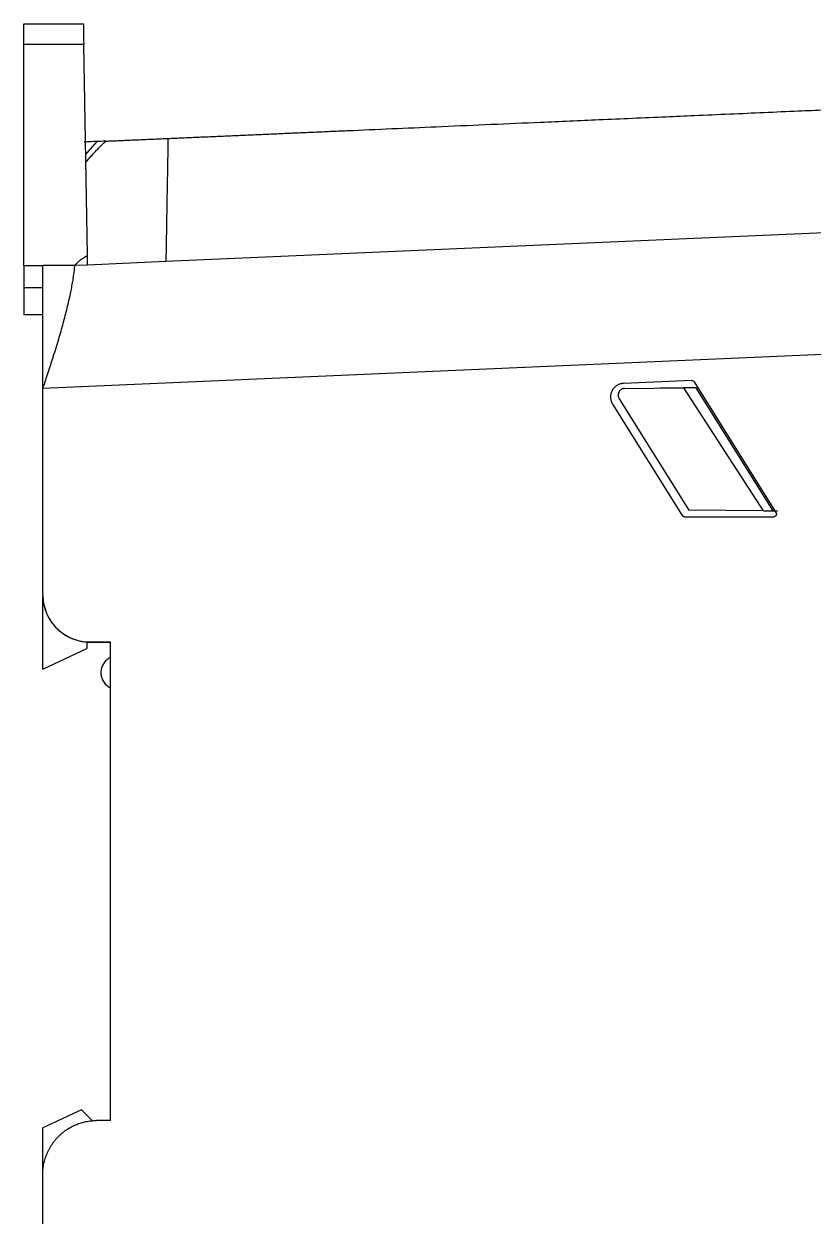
# Model space of a CAD drawing. Extents: x 86 to 639, y 68 to 658.
# Drawn here: x 86.4 to 144.8, y 392.7 to 481 of the extents above; entities that cross this region are included whole.
import ezdxf

# ---------------------------------------------------------------- set-up
doc = ezdxf.new("R2010")
doc.units = 0
doc.layers.get('0').update_dxf_attribs({"linetype": 'CONTINUOUS'})

msp = doc.modelspace()

# ---------------------------------------------------------------- linework, layer by layer
at = {"color": 7, "linetype": 'CONTINUOUS'}
for p, q in [((86.402, 481.007), (90.802, 481.007)), ((90.829, 479.487), (86.402, 479.487)), ((86.402, 463.102), (86.402, 479.487)), ((91.101, 463.877), (90.829, 479.487)), ((148.698, 465.657), (96.91, 463.396)), ((86.402, 463.102), (87.802, 463.102)), ((86.402, 463.102), (86.402, 461.45)), ((90.171, 463.102), (87.802, 463.102)), ((91.114, 463.143), (90.171, 463.102)), ((96.909, 463.396), (91.114, 463.143)), ((86.398, 462.032), (86.399, 462.032)), ((86.399, 462.032), (86.402, 462.032)), ((87.802, 461.45), (86.402, 461.45)), ((87.802, 459.45), (86.402, 459.45)), ((146.122, 456.544), (87.802, 453.998)), ((87.802, 438.72), (87.802, 453.998)), ((135.84, 454.594), (130.782, 454.373)), ((130.889, 454.006), (135.263, 454.044)), ((136.297, 454.053), (133.514, 454.029)), ((136.153, 454.052), (135.263, 454.044)), ((141.165, 444.95), (135.263, 454.044)), ((136.018, 454.5), (142.077, 444.804)), ((136.018, 454.5), (136.297, 454.053)), ((136.153, 454.052), (141.845, 444.944)), ((130.469, 453.241), (135.62, 444.998)), ((129.978, 452.844), (135.134, 444.592)), ((135.304, 444.498), (141.907, 444.498)), ((141.165, 444.95), (135.62, 444.998)), ((141.165, 444.95), (141.845, 444.944)), ((141.845, 444.944), (142.179, 444.941)), ((141.99, 444.943), (142.077, 444.804)), ((87.802, 433.214), (87.802, 438.638)), ((87.802, 433.214), (91.052, 434.733)), ((91.052, 435.219), (91.052, 434.733)), ((91.079, 435.221), (91.272, 435.214)), ((91.105, 435.224), (91.106, 435.224)), ((91.111, 435.224), (91.111, 435.224)), ((91.272, 435.22), (92.802, 435.206)), ((91.272, 435.219), (91.272, 435.22)), ((91.272, 435.219), (92.802, 435.206)), ((92.802, 435.205), (91.272, 435.218)), ((91.272, 435.215), (92.802, 435.202)), ((92.802, 435.201), (91.272, 435.214)), ((91.272, 435.214), (92.802, 435.201)), ((92.802, 399.791), (92.802, 435.204)), ((90.667, 400.583), (87.802, 399.247)), ((91.489, 399.746), (90.667, 400.583)), ((87.802, 395.944), (87.802, 399.247)), ((92.802, 399.791), (91.767, 399.782)), ((87.802, 339.998), (87.802, 395.782))]:
    msp.add_line(p, q, dxfattribs=at)
at = {"color": 8, "linetype": 'CONTINUOUS'}
msp.add_line((90.972, 471.304), (91.814, 472.292), dxfattribs=at)
at = {"color": 7, "linetype": 'CONTINUOUS'}
for points, knots in [([(86.402, 479.487), (86.402, 479.53), (86.402, 479.615), (86.402, 479.74), (86.402, 479.862), (86.402, 479.98), (86.402, 480.151), (86.402, 480.363), (86.402, 480.589), (86.402, 480.773), (86.402, 480.892), (86.402, 480.962), (86.402, 481), (86.402, 481.005), (86.402, 481.007)], [0, 0, 0, 0, 0.050283, 0.100216, 0.150022, 0.199922, 0.250138, 0.374984, 0.500039, 0.624885, 0.74994, 0.833326, 0.916336, 1, 1, 1, 1]), ([(90.802, 481.007), (90.802, 481.006), (90.802, 481.004), (90.802, 480.988), (90.803, 480.963), (90.804, 480.912), (90.805, 480.819), (90.808, 480.654), (90.812, 480.439), (90.816, 480.197), (90.82, 479.957), (90.824, 479.728), (90.827, 479.567), (90.829, 479.487)], [0, 0, 0, 0, 0.054324, 0.108343, 0.162336, 0.216586, 0.335867, 0.455346, 0.585776, 0.716409, 0.811058, 0.905085, 1, 1, 1, 1]), ([(97.069, 472.521), (97.426, 472.537), (98.145, 472.568), (99.231, 472.616), (100.329, 472.663), (101.44, 472.712), (102.563, 472.761), (103.698, 472.811), (104.845, 472.861), (106.005, 472.911), (107.177, 472.962), (108.362, 473.014), (109.558, 473.066), (112.55, 473.197), (117.578, 473.417), (123.653, 473.682), (129.184, 473.923), (132.98, 474.089), (136.212, 474.23), (139.479, 474.373), (142.697, 474.513), (145.888, 474.653), (148.17, 474.752), (150.508, 474.854), (151.994, 474.919), (152.7, 474.95)], [0, 0, 0, 0, 0.019588, 0.039369, 0.059344, 0.079514, 0.09988, 0.120445, 0.141208, 0.162172, 0.183338, 0.204707, 0.226279, 0.248057, 0.366363, 0.497347, 0.57491, 0.663783, 0.701378, 0.748636, 0.839382, 0.87432, 0.920127, 0.96202, 1, 1, 1, 1]), ([(92.461, 472.32), (92.636, 472.328), (92.985, 472.343), (93.508, 472.366), (94.027, 472.388), (94.543, 472.411), (95.055, 472.433), (95.563, 472.455), (96.068, 472.477), (96.57, 472.499), (96.903, 472.514), (97.069, 472.521)], [0, 0, 0, 0, 0.115367, 0.229545, 0.342585, 0.45454, 0.565465, 0.675415, 0.784448, 0.892623, 1, 1, 1, 1]), ([(97.069, 472.521), (97.068, 472.494), (97.066, 472.386), (97.063, 472.199), (97.059, 471.98), (97.055, 471.713), (97.049, 471.378), (97.04, 470.887), (97.026, 470.073), (97.009, 469.136), (96.992, 468.155), (96.981, 467.497), (96.969, 466.826), (96.957, 466.146), (96.946, 465.46), (96.934, 464.772), (96.922, 464.085), (96.914, 463.624), (96.91, 463.395)], [0, 0, 0, 0, 0.015939, 0.063506, 0.101648, 0.126494, 0.190939, 0.251368, 0.327886, 0.499189, 0.564958, 0.629864, 0.693887, 0.757007, 0.819199, 0.880441, 0.940714, 1, 1, 1, 1]), ([(91.814, 472.292), (91.513, 472.279), (90.983, 472.255), (90.898, 472.252), (90.861, 472.25)], [0, 0, 0, 0, 0.569068, 1, 1, 1, 1]), ([(90.981, 470.748), (91.065, 470.847), (91.226, 471.04), (91.468, 471.311), (91.696, 471.559), (91.91, 471.781), (92.109, 471.981), (92.29, 472.158), (92.406, 472.268), (92.461, 472.319)], [0, 0, 0, 0, 0.180702, 0.349077, 0.504946, 0.648134, 0.778475, 0.895812, 1, 1, 1, 1]), ([(90.171, 463.102), (90.189, 463.126), (90.228, 463.179), (90.296, 463.255), (90.376, 463.335), (90.468, 463.418), (90.571, 463.504), (90.687, 463.593), (90.814, 463.685), (90.953, 463.781), (91.051, 463.844), (91.101, 463.877)], [0, 0, 0, 0, 0.076347, 0.160759, 0.253612, 0.355187, 0.465701, 0.58532, 0.714176, 0.852374, 1, 1, 1, 1]), ([(87.802, 453.998), (87.84, 454.109), (87.913, 454.327), (88.021, 454.649), (88.125, 454.96), (88.224, 455.26), (88.318, 455.549), (88.409, 455.827), (88.495, 456.094), (88.691, 456.71), (88.976, 457.635), (89.266, 458.648), (89.469, 459.409), (89.609, 459.966), (89.735, 460.498), (89.845, 461.003), (89.941, 461.48), (90.021, 461.929), (90.087, 462.35), (90.138, 462.743), (90.16, 462.983), (90.171, 463.102)], [0, 0, 0, 0, 0.031679, 0.062374, 0.092095, 0.120852, 0.148651, 0.175494, 0.20138, 0.226308, 0.355437, 0.474876, 0.53664, 0.597481, 0.657432, 0.716524, 0.774784, 0.832237, 0.888904, 0.944815, 1, 1, 1, 1]), ([(87.802, 453.998), (87.802, 454.11), (87.802, 454.335), (87.802, 454.67), (87.802, 455.004), (87.802, 455.336), (87.802, 455.667), (87.802, 455.997), (87.802, 456.326), (87.802, 456.761), (87.802, 457.297), (87.802, 457.927), (87.802, 458.542), (87.802, 459.339), (87.802, 460.099), (87.802, 460.813), (87.802, 461.326), (87.802, 461.814), (87.802, 462.274), (87.802, 462.707), (87.802, 462.97), (87.802, 463.102)], [0, 0, 0, 0, 0.031191, 0.062346, 0.093489, 0.124644, 0.155836, 0.18709, 0.218429, 0.249877, 0.312438, 0.374968, 0.437602, 0.50004, 0.624994, 0.687423, 0.749992, 0.812545, 0.875002, 0.9376, 1, 1, 1, 1]), ([(86.402, 461.45), (86.402, 461.188), (86.402, 460.926), (86.402, 460.442), (86.402, 460.221), (86.402, 459.85), (86.402, 459.702), (86.402, 459.502), (86.402, 459.45), (86.402, 459.45)], [0, 0, 0, 0, 0.25, 0.25, 0.5, 0.5, 0.75, 0.75, 1, 1, 1, 1]), ([(130.782, 454.373), (130.748, 454.371), (130.682, 454.366), (130.587, 454.347), (130.496, 454.32), (130.412, 454.286), (130.335, 454.247), (130.263, 454.203), (130.199, 454.155), (130.141, 454.104), (130.089, 454.052), (130.044, 453.999), (130.004, 453.946), (129.97, 453.893), (129.91, 453.786), (129.845, 453.615), (129.818, 453.393), (129.837, 453.19), (129.887, 453.009), (129.947, 452.9), (129.978, 452.844)], [0, 0, 0, 0, 0.048435, 0.095214, 0.140336, 0.1838, 0.225608, 0.265758, 0.304251, 0.341087, 0.376265, 0.409785, 0.441648, 0.471853, 0.5004, 0.61786, 0.732322, 0.820067, 0.909293, 1, 1, 1, 1]), ([(130.889, 454.006), (130.867, 454.005), (130.823, 454.003), (130.76, 453.989), (130.7, 453.969), (130.625, 453.931), (130.541, 453.868), (130.459, 453.765), (130.403, 453.637), (130.388, 453.495), (130.408, 453.358), (130.449, 453.28), (130.469, 453.241)], [0, 0, 0, 0, 0.0634517, 0.1260981, 0.18876, 0.2522576, 0.375582, 0.4984542, 0.6366876, 0.7729844, 0.8862182, 1, 1, 1, 1]), ([(135.84, 454.594), (135.854, 454.594), (135.881, 454.593), (135.921, 454.582), (135.958, 454.563), (135.992, 454.536), (136.009, 454.512), (136.018, 454.5)], [0, 0, 0, 0, 0.197515, 0.38978, 0.585073, 0.789978, 1, 1, 1, 1]), ([(135.304, 444.498), (135.291, 444.499), (135.265, 444.5), (135.227, 444.512), (135.192, 444.531), (135.159, 444.557), (135.143, 444.58), (135.134, 444.592)], [0, 0, 0, 0, 0.194718, 0.384728, 0.57731, 0.786013, 1, 1, 1, 1]), ([(142.077, 444.804), (142.083, 444.794), (142.094, 444.773), (142.104, 444.739), (142.111, 444.68), (142.092, 444.601), (142.033, 444.537), (141.969, 444.504), (141.928, 444.5), (141.907, 444.498)], [0, 0, 0, 0, 0.084813, 0.167689, 0.251157, 0.499767, 0.711612, 0.853098, 1, 1, 1, 1]), ([(87.802, 438.72), (87.803, 438.656), (87.805, 438.528), (87.821, 438.339), (87.846, 438.151), (87.882, 437.965), (87.928, 437.781), (87.984, 437.599), (88.109, 437.261), (88.355, 436.786), (88.775, 436.271), (89.246, 435.866), (89.67, 435.613), (90.039, 435.45), (90.338, 435.349), (90.643, 435.277), (90.955, 435.23), (91.166, 435.223), (91.272, 435.22)], [0, 0, 0, 0, 0.035057, 0.069852, 0.104486, 0.139064, 0.17369, 0.208467, 0.243499, 0.37169, 0.499983, 0.605727, 0.711572, 0.769683, 0.827107, 0.884316, 0.94179, 1, 1, 1, 1]), ([(87.802, 438.719), (87.802, 438.282), (87.885, 437.844), (88.205, 437.03), (88.443, 436.654), (89.039, 436.014), (89.397, 435.75), (90.186, 435.373), (90.617, 435.259), (91.053, 435.228)], [0, 0, 0, 0, 0.25, 0.25, 0.5, 0.5, 0.75, 0.75, 1, 1, 1, 1]), ([(92.802, 434.076), (92.768, 434.058), (92.699, 434.022), (92.603, 433.957), (92.498, 433.871), (92.391, 433.759), (92.254, 433.571), (92.135, 433.302), (92.086, 432.954), (92.135, 432.605), (92.254, 432.337), (92.39, 432.149), (92.512, 432.023), (92.649, 431.914), (92.751, 431.859), (92.802, 431.831)], [0, 0, 0, 0, 0.041838, 0.083451, 0.1252, 0.187674, 0.250347, 0.375187, 0.500027, 0.624867, 0.749707, 0.812181, 0.874854, 0.937277, 1, 1, 1, 1]), ([(87.802, 395.782), (87.803, 395.848), (87.805, 395.98), (87.82, 396.179), (87.845, 396.379), (87.88, 396.578), (87.926, 396.777), (87.982, 396.974), (88.049, 397.17), (88.126, 397.364), (88.214, 397.554), (88.312, 397.741), (88.422, 397.924), (88.541, 398.102), (88.671, 398.274), (88.811, 398.441), (88.961, 398.601), (89.127, 398.759), (89.314, 398.917), (89.526, 399.075), (89.764, 399.228), (90.03, 399.373), (90.325, 399.504), (90.647, 399.617), (90.998, 399.706), (91.374, 399.767), (91.634, 399.777), (91.767, 399.782)], [0, 0, 0, 0, 0.031666, 0.06357, 0.095712, 0.128094, 0.160714, 0.193572, 0.22667, 0.260006, 0.293581, 0.327394, 0.361446, 0.395738, 0.430267, 0.465036, 0.500044, 0.536025, 0.575121, 0.617332, 0.662657, 0.711097, 0.762651, 0.817318, 0.875099, 0.935993, 1, 1, 1, 1])]:
    msp.add_open_spline(points, degree=3, knots=knots, dxfattribs=at)
for points in [[(92.461, 472.319), (92.22, 472.309), (92.004, 472.299), (91.815, 472.291)], [(91.114, 463.143), (91.11, 463.39), (91.105, 463.634), (91.101, 463.877)], [(91.052, 435.224), (91.063, 435.223), (91.074, 435.222), (91.084, 435.222)], [(91.053, 435.228), (91.072, 435.226), (91.091, 435.225), (91.111, 435.224)], [(91.085, 435.222), (91.147, 435.218), (91.209, 435.216), (91.272, 435.215)], [(91.272, 435.218), (91.216, 435.219), (91.161, 435.221), (91.105, 435.224)], [(91.111, 435.224), (91.165, 435.221), (91.218, 435.22), (91.272, 435.219)]]:
    msp.add_open_spline(points, degree=3, dxfattribs=at)

doc.saveas('drawing.dxf')
